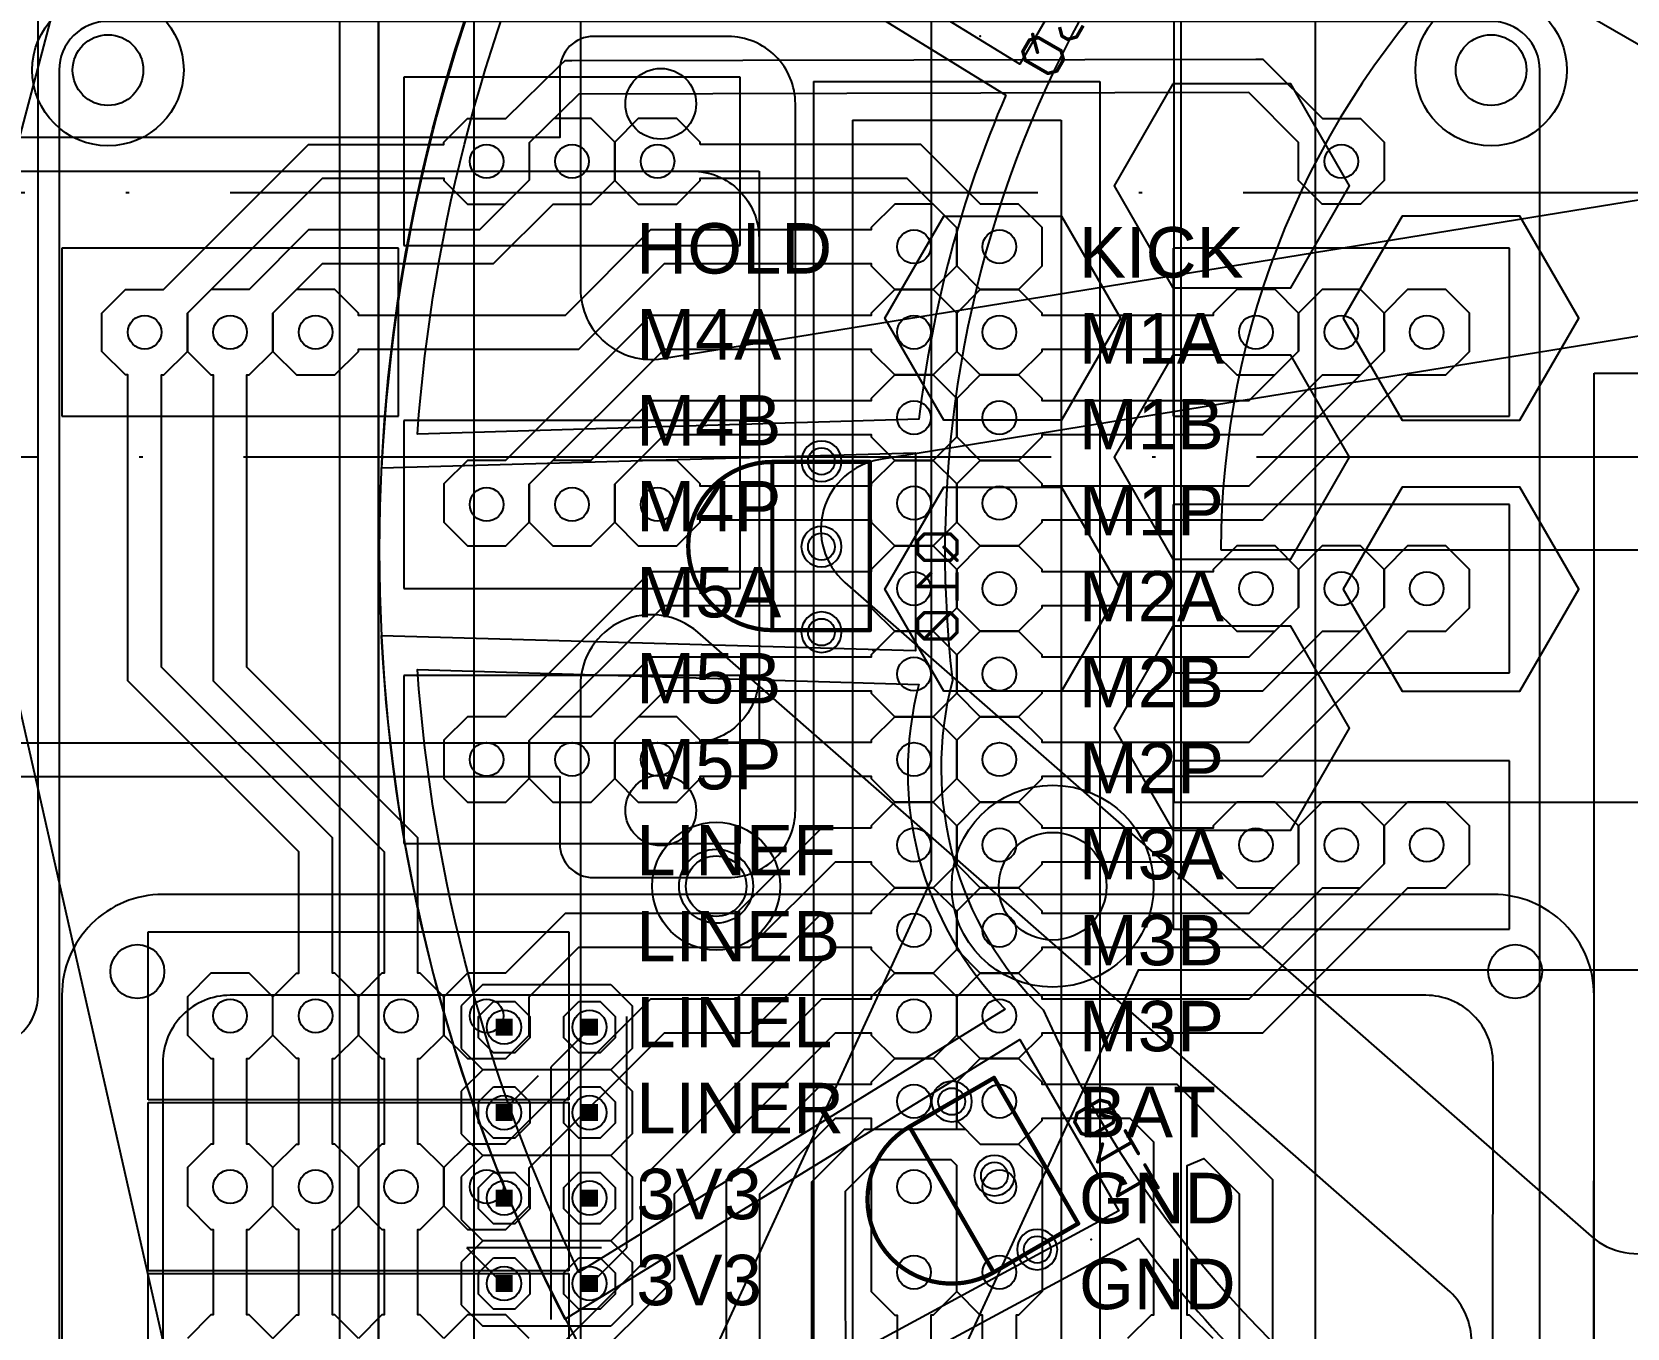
# Model space of a CAD drawing. Header units: inches. Extents: x 0 to 240, y 0 to 240.
# Drawn here: x 59.61 to 107.01, y 86.26 to 124.79 of the extents above; entities that cross this region are included whole.
import ezdxf

# ---------------------------------------------------------------- set-up
doc = ezdxf.new("R2010")
doc.units = ezdxf.units.IN
doc.header["$MEASUREMENT"] = 0
doc.linetypes.add('ACAD_ISO04W100', pattern=[30, 24, -3, 0, -3])
for name, color, linetype in [('Circuit', 30, 'Continuous'), ('Circuit注釈', 7, 'Continuous'), ('frame1', 7, 'Continuous'), ('frame2', 7, 'Continuous'), ('frame3', 7, 'Continuous'), ('frame4', 7, 'Continuous'), ('LineSensor', 4, 'Continuous'), ('Parts', 3, 'Continuous'), ('TopMarker', 7, 'Continuous')]:
    doc.layers.add(name, color=color, linetype=linetype)
doc.styles.get("Standard").update_dxf_attribs({"font": 'arial.ttf'})

# ---------------------------------------------------------------- blocks, each defined once
blk = doc.blocks.new('ROUNDP')
blk.add_circle((0, 0), 0.5)
blk = doc.blocks.new('OCTAGONP')
blk.add_lwpolyline([(-0.5, -0.2071), (-0.5, 0.2071), (-0.2071, 0.5), (0.2071, 0.5), (0.5, 0.2071), (0.5, -0.2071), (0.2071, -0.5), (-0.2071, -0.5)], close=True)
blk = doc.blocks.new('RECT')
blk.add_solid([(-0.5, -0.5), (0.5, -0.5), (-0.5, 0.5), (0.5, 0.5)])

msp = doc.modelspace()

# ---------------------------------------------------------------- linework, layer by layer
at = {"color": 1, "linetype": 'ACAD_ISO04W100'}
for p, q in [((240, 120), (0, 120)), ((120, 112.149), (0, 112.149))]:
    msp.add_line(p, q, dxfattribs=at)
for radius in [110, 102]:
    msp.add_circle((120, 120), radius, dxfattribs=at)
at = {"layer": 'Circuit'}
for p, q in [((69.908, 159.393), (69.908, 59.393)), ((69.908, 59.393), (69.908, 159.393)), ((69.908, 59.393), (69.908, 159.393)), ((73.003, 96.473), (72.368, 95.838)), ((73.003, 96.473), (76.813, 96.473)), ((76.813, 96.473), (77.448, 95.838)), ((72.368, 95.838), (72.368, 94.568)), ((77.448, 95.838), (77.448, 94.568)), ((77.283, 88.643), (77.283, 95.518)), ((76.158, 95.143), (75.033, 94.018)), ((76.158, 95.143), (76.178, 95.203)), ((72.368, 94.568), (73.003, 93.933)), ((77.448, 94.568), (76.813, 93.933)), ((73.003, 93.933), (72.368, 93.298)), ((76.813, 93.933), (73.003, 93.933)), ((75.033, 94.018), (75.033, 86.518)), ((76.813, 93.933), (77.448, 93.298)), ((73.658, 92.768), (74.658, 93.768)), ((72.368, 93.298), (72.368, 92.028)), ((77.448, 93.298), (77.448, 92.028)), ((73.658, 92.768), (73.638, 92.663)), ((76.283, 92.768), (76.178, 92.663)), ((72.368, 92.028), (73.003, 91.393)), ((77.448, 92.028), (76.813, 91.393)), ((73.003, 91.393), (72.368, 90.758)), ((76.813, 91.393), (73.003, 91.393)), ((76.813, 91.393), (77.448, 90.758)), ((72.368, 90.758), (72.368, 89.488)), ((77.448, 90.758), (77.448, 89.488)), ((76.283, 90.143), (76.178, 90.123)), ((76.283, 90.143), (76.408, 90.143)), ((72.368, 89.488), (73.003, 88.853)), ((77.448, 89.488), (76.813, 88.853)), ((73.003, 88.853), (72.368, 88.218)), ((73.533, 87.643), (72.533, 88.643)), ((76.533, 88.643), (72.533, 88.643)), ((76.813, 88.853), (73.003, 88.853)), ((76.283, 87.643), (77.283, 88.643)), ((76.813, 88.853), (77.448, 88.218)), ((72.368, 88.218), (72.368, 86.948)), ((77.448, 88.218), (77.448, 86.948)), ((73.533, 87.643), (73.638, 87.583)), ((73.658, 87.518), (73.638, 87.583)), ((76.283, 87.643), (76.178, 87.583)), ((72.368, 86.948), (73.003, 86.313)), ((77.448, 86.948), (76.813, 86.313)), ((76.813, 86.313), (73.003, 86.313))]:
    msp.add_line(p, q, dxfattribs=at)
for points in [[(119.94, 159.393, -1), (119.94, 59.393, -1)], [(94.94, 109.393), (144.94, 109.393, 0.414214), (119.94, 134.393, 0.414214)], [(59.794, 96.149), (59.794, 128.149, 0.414214), (58.294, 129.649), (22.794, 129.649, 0.414214), (21.294, 128.149), (21.294, 96.149, 0.414214), (22.794, 94.649), (58.294, 94.649, 0.414214)], [(104.418, 69.549), (104.418, 123.649, 0.414214), (102.968, 125.099), (61.868, 125.099, 0.414214), (60.418, 123.649), (60.418, 69.549, 0.414214), (61.868, 68.099), (102.968, 68.099, 0.414214)]]:
    msp.add_lwpolyline(points, format="xyb", close=True, dxfattribs=at)
for points in [[(66.768, 85.949), (67.468, 86.649), (67.538, 86.649), (67.538, 89.189), (67.468, 89.189), (66.768, 89.889), (66.768, 91.029), (67.468, 91.729), (67.538, 91.729), (67.538, 94.269), (67.468, 94.269), (66.768, 94.969), (66.768, 96.109), (67.468, 96.809), (67.538, 96.809), (67.538, 100.412), (62.458, 105.492), (62.458, 114.589), (62.388, 114.589), (61.688, 115.289), (61.688, 116.429), (62.388, 117.129), (63.521, 117.129), (67.831, 121.439), (71.848, 121.439), (71.848, 121.509), (72.548, 122.209), (73.695, 122.209), (75.307, 123.795), (75.451, 123.939), (75.657, 123.939), (95.977, 123.979), (96.185, 123.979), (97.955, 122.209), (99.088, 122.209), (99.788, 121.509), (99.788, 120.369), (99.088, 119.669), (97.948, 119.669), (97.248, 120.369), (97.248, 121.502), (95.771, 122.979), (75.863, 122.939), (74.388, 121.487), (74.388, 120.376), (72.911, 118.899), (67.831, 118.899), (66.061, 117.129), (64.935, 117.129)], [(71.848, 85.949), (71.148, 86.649), (71.078, 86.649), (71.078, 89.189), (71.148, 89.189), (71.848, 89.889), (71.848, 91.029), (71.148, 91.729), (71.078, 91.729), (71.078, 94.269), (71.148, 94.269), (71.848, 94.969), (71.848, 96.109), (71.148, 96.809), (71.078, 96.809), (71.078, 100.826), (65.998, 105.906), (65.998, 114.589), (66.068, 114.589), (66.768, 115.289), (66.768, 116.422), (68.245, 117.899), (73.325, 117.899), (75.095, 119.669), (76.228, 119.669), (76.928, 120.369), (76.928, 121.509), (76.228, 122.209), (75.121, 122.209)], [(69.308, 85.949), (68.608, 86.649), (68.538, 86.649), (68.538, 89.189), (68.608, 89.189), (69.308, 89.889), (69.308, 91.029), (68.608, 91.729), (68.538, 91.729), (68.538, 94.269), (68.608, 94.269), (69.308, 94.969), (69.308, 96.109), (68.608, 96.809), (68.538, 96.809), (68.538, 100.826), (63.458, 105.906), (63.458, 114.589), (63.528, 114.589), (64.228, 115.289), (64.228, 116.422), (68.245, 120.439), (71.848, 120.439), (71.848, 120.369), (72.548, 119.669), (73.681, 119.669)], [(86.381, 119.669), (85.248, 119.669), (84.548, 118.969), (84.548, 118.899), (77.991, 118.899), (75.451, 116.359), (69.308, 116.359), (69.308, 116.429), (68.608, 117.129), (67.475, 117.129)], [(66.768, 116.422), (66.768, 115.289), (67.468, 114.589), (68.608, 114.589), (69.308, 115.289), (69.308, 115.359), (75.865, 115.359), (78.405, 117.899), (84.548, 117.899), (84.548, 117.829), (85.248, 117.129), (86.388, 117.129), (87.088, 117.829), (87.088, 118.962)], [(97.248, 115.296), (97.248, 116.429), (96.548, 117.129), (95.408, 117.129), (94.708, 116.429), (94.708, 116.359), (89.628, 116.359), (89.628, 116.429), (88.928, 117.129), (87.788, 117.129), (87.088, 116.429), (87.088, 115.289), (87.788, 114.589), (88.928, 114.589), (89.628, 115.289), (89.628, 115.359), (94.708, 115.359), (94.708, 115.289), (95.408, 114.589), (96.541, 114.589)], [(99.788, 115.296), (99.788, 116.429), (99.088, 117.129), (97.948, 117.129), (97.248, 116.429), (97.248, 115.296), (95.771, 113.819), (89.628, 113.819), (89.628, 113.889), (88.928, 114.589), (87.788, 114.589), (87.088, 113.889), (87.088, 112.749), (87.788, 112.049), (88.928, 112.049), (89.628, 112.749), (89.628, 112.819), (96.185, 112.819), (97.955, 114.589), (99.081, 114.589)], [(64.228, 116.422), (64.228, 115.289), (64.928, 114.589), (64.998, 114.589), (64.998, 105.492), (70.078, 100.412), (70.078, 96.809), (70.008, 96.809), (69.308, 96.109), (69.308, 94.969), (70.008, 94.269), (70.078, 94.269), (70.078, 91.729), (70.008, 91.729), (69.308, 91.029), (69.308, 89.889), (70.008, 89.189), (70.078, 89.189), (70.078, 86.649), (70.008, 86.649), (69.308, 85.949)], [(74.388, 111.342), (74.388, 110.209), (75.088, 109.509), (76.228, 109.509), (76.928, 110.209), (76.928, 111.342), (78.405, 112.819), (84.548, 112.819), (84.548, 112.749), (85.248, 112.049), (86.388, 112.049), (87.088, 112.749), (87.088, 113.889), (86.388, 114.589), (85.248, 114.589), (84.548, 113.889), (84.548, 113.819), (77.991, 113.819), (76.221, 112.049), (75.095, 112.049)], [(106.03, 114.639), (133.97, 114.639)], [(106.03, 68.919), (106.03, 114.639)], [(76.928, 111.342), (76.928, 110.209), (77.628, 109.509), (78.768, 109.509), (79.468, 110.209), (79.468, 110.279), (84.548, 110.279), (84.548, 110.209), (85.248, 109.509), (86.388, 109.509), (87.088, 110.209), (87.088, 111.349), (86.388, 112.049), (85.248, 112.049), (84.548, 111.349), (84.548, 111.279), (79.468, 111.279), (79.468, 111.349), (78.768, 112.049), (77.635, 112.049)], [(97.248, 107.676), (97.248, 108.809), (96.548, 109.509), (95.408, 109.509), (94.708, 108.809), (94.708, 108.739), (89.628, 108.739), (89.628, 108.809), (88.928, 109.509), (87.788, 109.509), (87.088, 108.809), (87.088, 107.669), (87.788, 106.969), (88.928, 106.969), (89.628, 107.669), (89.628, 107.739), (94.708, 107.739), (94.708, 107.669), (95.408, 106.969), (96.541, 106.969)], [(99.788, 107.676), (99.788, 108.809), (99.088, 109.509), (97.948, 109.509), (97.248, 108.809), (97.248, 107.676), (95.771, 106.199), (89.628, 106.199), (89.628, 106.269), (88.928, 106.969), (87.788, 106.969), (87.088, 106.269), (87.088, 105.129), (87.788, 104.429), (88.928, 104.429), (89.628, 105.129), (89.628, 105.199), (96.185, 105.199), (97.955, 106.969), (99.081, 106.969)], [(74.388, 103.722), (74.388, 102.589), (75.088, 101.889), (76.228, 101.889), (76.928, 102.589), (76.928, 103.722), (78.405, 105.199), (84.548, 105.199), (84.548, 105.129), (85.248, 104.429), (86.388, 104.429), (87.088, 105.129), (87.088, 106.269), (86.388, 106.969), (85.248, 106.969), (84.548, 106.269), (84.548, 106.199), (77.991, 106.199), (76.221, 104.429), (75.095, 104.429)], [(76.928, 103.722), (76.928, 102.589), (77.628, 101.889), (78.768, 101.889), (79.468, 102.589), (79.468, 102.659), (84.548, 102.659), (84.548, 102.589), (85.248, 101.889), (86.388, 101.889), (87.088, 102.589), (87.088, 103.729), (86.388, 104.429), (85.248, 104.429), (84.548, 103.729), (84.548, 103.659), (79.468, 103.659), (79.468, 103.729), (78.768, 104.429), (77.635, 104.429)], [(97.248, 100.056), (97.248, 101.189), (96.548, 101.889), (95.408, 101.889), (94.708, 101.189), (94.708, 101.119), (89.628, 101.119), (89.628, 101.189), (88.928, 101.889), (87.788, 101.889), (87.088, 101.189), (87.088, 100.049), (87.788, 99.349), (88.928, 99.349), (89.628, 100.049), (89.628, 100.119), (94.708, 100.119), (94.708, 100.049), (95.408, 99.349), (96.541, 99.349)], [(99.788, 100.056), (99.788, 101.189), (99.088, 101.889), (97.948, 101.889), (97.248, 101.189), (97.248, 100.056), (95.771, 98.579), (89.628, 98.579), (89.628, 98.649), (88.928, 99.349), (87.788, 99.349), (87.088, 98.649), (87.088, 97.509), (87.788, 96.809), (88.928, 96.809), (89.628, 97.509), (89.628, 97.579), (96.185, 97.579), (97.955, 99.349), (99.081, 99.349)], [(66.768, 85.949), (66.068, 86.649), (65.998, 86.649), (65.998, 89.189), (66.068, 89.189), (66.768, 89.889), (66.768, 91.029), (66.068, 91.729), (65.998, 91.729), (65.998, 94.269), (66.068, 94.269), (66.768, 94.969), (66.768, 96.109), (66.068, 96.809), (65.998, 96.809), (64.928, 96.809), (64.228, 96.109), (64.228, 94.969), (64.928, 94.269), (64.998, 94.269), (64.998, 91.729), (64.928, 91.729), (64.228, 91.029), (64.228, 89.889), (64.928, 89.189), (64.998, 89.189), (64.998, 86.649), (64.928, 86.649), (64.228, 85.949)], [(75.865, 84.879), (78.698, 87.712), (78.698, 90.252), (83.485, 95.039), (84.548, 95.039), (84.548, 94.969), (85.248, 94.269), (86.388, 94.269), (87.088, 94.969), (87.088, 96.109), (86.388, 96.809), (85.248, 96.809), (84.548, 96.109), (84.548, 96.039), (83.071, 96.039), (77.698, 90.666), (77.698, 88.126), (75.451, 85.879)], [(87.088, 92.159), (87.088, 93.569), (86.388, 94.269), (85.248, 94.269), (84.548, 93.569), (84.548, 93.499), (83.071, 93.499), (80.238, 90.666), (80.238, 83.046), (77.991, 80.799), (74.388, 80.799), (74.388, 80.869), (73.688, 81.569), (72.548, 81.569), (71.848, 80.869), (71.848, 79.734)], [(96.478, 85.586), (96.478, 90.664), (93.642, 93.5), (89.628, 93.498), (89.628, 93.567), (88.928, 94.267), (87.788, 94.267), (87.088, 93.567), (87.088, 92.427), (87.788, 91.727), (88.928, 91.727), (89.628, 92.427), (89.628, 92.497), (92.238, 92.497), (92.938, 91.797), (92.938, 86.647), (92.868, 86.647), (92.168, 85.947)], [(72.553, 79.029), (73.688, 79.029), (74.388, 79.729), (74.388, 79.799), (78.405, 79.799), (81.238, 82.632), (81.238, 90.252), (83.485, 92.499), (84.548, 92.499), (84.548, 92.159)], [(87.356, 92.159), (84.342, 92.159), (82.778, 90.595), (82.778, 83.044)], [(87.788, 91.727), (88.928, 91.727), (89.628, 91.027), (89.628, 87.347), (88.928, 86.647), (88.858, 86.647), (88.858, 80.504)], [(87.858, 80.094), (87.858, 86.647), (87.788, 86.647), (87.088, 87.347), (87.088, 91.093), (86.922, 91.259), (84.714, 91.259), (83.778, 90.323), (83.782, 82.634)], [(84.548, 91.093), (84.548, 87.347), (85.248, 86.647), (85.318, 86.647), (85.32, 77.548)], [(94.708, 85.947), (94.008, 86.647), (93.938, 86.647), (93.938, 91.09), (94.433, 91.295), (95.478, 90.25), (95.478, 85.172)], [(87.088, 87.347), (86.388, 86.647), (86.318, 86.647), (86.318, 77.964)], [(74.388, 85.949), (73.688, 86.649), (72.548, 86.649), (71.848, 85.949)]]:
    msp.add_lwpolyline(points, dxfattribs=at)
for points in [[(79.468, 121.439), (79.468, 121.509), (78.768, 122.209), (77.628, 122.209), (76.928, 121.509), (76.928, 120.369), (77.628, 119.669), (78.768, 119.669), (79.468, 120.369), (79.468, 120.439), (85.611, 120.439), (87.088, 118.962), (87.088, 117.829), (87.788, 117.129), (88.928, 117.129), (89.628, 117.829), (89.628, 118.969), (88.928, 119.669), (87.795, 119.669), (86.025, 121.439)], [(74.388, 111.342), (78.405, 115.359), (84.548, 115.359), (84.548, 115.289), (85.248, 114.589), (86.388, 114.589), (87.088, 115.289), (87.088, 116.429), (86.388, 117.129), (85.248, 117.129), (84.548, 116.429), (84.548, 116.359), (77.991, 116.359), (73.681, 112.049), (72.548, 112.049), (71.848, 111.349), (71.848, 110.209), (72.548, 109.509), (73.688, 109.509), (74.388, 110.209)], [(99.788, 115.296), (95.771, 111.279), (89.628, 111.279), (89.628, 111.349), (88.928, 112.049), (87.788, 112.049), (87.088, 111.349), (87.088, 110.209), (87.788, 109.509), (88.928, 109.509), (89.628, 110.209), (89.628, 110.279), (96.185, 110.279), (100.495, 114.589), (101.628, 114.589), (102.328, 115.289), (102.328, 116.429), (101.628, 117.129), (100.488, 117.129), (99.788, 116.429)], [(74.388, 103.722), (78.405, 107.739), (84.548, 107.739), (84.548, 107.669), (85.248, 106.969), (86.388, 106.969), (87.088, 107.669), (87.088, 108.809), (86.388, 109.509), (85.248, 109.509), (84.548, 108.809), (84.548, 108.739), (77.991, 108.739), (73.681, 104.429), (72.548, 104.429), (71.848, 103.729), (71.848, 102.589), (72.548, 101.889), (73.688, 101.889), (74.388, 102.589)], [(99.788, 107.676), (95.771, 103.659), (89.628, 103.659), (89.628, 103.729), (88.928, 104.429), (87.788, 104.429), (87.088, 103.729), (87.088, 102.589), (87.788, 101.889), (88.928, 101.889), (89.628, 102.589), (89.628, 102.659), (96.185, 102.659), (100.495, 106.969), (101.628, 106.969), (102.328, 107.669), (102.328, 108.809), (101.628, 109.509), (100.488, 109.509), (99.788, 108.809)], [(84.548, 101.119), (83.071, 101.119), (80.531, 98.579), (75.451, 98.579), (73.681, 96.809), (72.548, 96.809), (71.848, 96.109), (71.848, 94.969), (72.548, 94.269), (73.688, 94.269), (74.388, 94.969), (74.388, 96.102), (75.865, 97.579), (80.945, 97.579), (83.485, 100.119), (84.548, 100.119), (84.548, 100.049), (85.248, 99.349), (86.388, 99.349), (87.088, 100.049), (87.088, 101.189), (86.388, 101.889), (85.248, 101.889), (84.548, 101.189)], [(99.788, 100.056), (95.771, 96.039), (89.628, 96.039), (89.628, 96.109), (88.928, 96.809), (87.788, 96.809), (87.088, 96.109), (87.088, 94.969), (87.788, 94.269), (88.928, 94.269), (89.628, 94.969), (89.628, 95.039), (96.185, 95.039), (100.495, 99.349), (101.628, 99.349), (102.328, 100.049), (102.328, 101.189), (101.628, 101.889), (100.488, 101.889), (99.788, 101.189)], [(74.388, 91.022), (78.405, 95.039), (80.945, 95.039), (83.485, 97.579), (84.548, 97.579), (84.548, 97.509), (85.248, 96.809), (86.388, 96.809), (87.088, 97.509), (87.088, 98.649), (86.388, 99.349), (85.248, 99.349), (84.548, 98.649), (84.548, 98.579), (83.071, 98.579), (80.531, 96.039), (77.991, 96.039), (73.681, 91.729), (72.548, 91.729), (71.848, 91.029), (71.848, 89.889), (72.548, 89.189), (73.688, 89.189), (74.388, 89.889)]]:
    msp.add_lwpolyline(points, close=True, dxfattribs=at)
for centre, radius in [((61.868, 123.649), 2.25), ((102.968, 123.649), 2.25), ((61.868, 123.649), 1.05), ((102.968, 123.649), 1.05), ((78.198, 120.939), 0.5), ((85.818, 118.399), 0.5), ((88.358, 118.399), 0.5), ((68.038, 115.859), 0.5), ((85.818, 115.859), 0.5), ((88.358, 115.859), 0.5), ((95.978, 115.859), 0.5), ((98.518, 115.859), 0.5), ((101.058, 115.859), 0.5), ((85.818, 113.319), 0.5), ((88.358, 113.319), 0.5), ((73.118, 110.739), 0.5), ((75.658, 110.739), 0.5), ((78.198, 110.739), 0.5), ((85.818, 110.779), 0.5), ((88.358, 110.779), 0.5), ((85.818, 108.239), 0.5), ((88.358, 108.239), 0.5), ((95.978, 108.239), 0.5), ((98.518, 108.239), 0.5), ((101.058, 108.239), 0.5), ((85.818, 105.699), 0.5), ((88.358, 105.699), 0.5), ((73.118, 103.159), 0.5), ((75.658, 103.159), 0.5), ((78.198, 103.159), 0.5), ((85.818, 103.159), 0.5), ((88.358, 103.159), 0.5), ((85.818, 100.619), 0.5), ((88.358, 100.619), 0.5), ((89.94, 99.393), 1.6), ((95.978, 100.619), 0.5), ((98.518, 100.619), 0.5), ((101.058, 100.619), 0.5), ((79.94, 99.393), 1.1), ((85.818, 98.079), 0.5), ((88.358, 98.079), 0.5), ((65.498, 95.539), 0.5), ((73.118, 95.539), 0.5), ((85.818, 95.539), 0.5), ((88.358, 95.539), 0.5), ((73.638, 95.203), 0.508), ((76.178, 95.203), 0.508), ((85.818, 92.999), 0.5), ((88.358, 92.999), 0.5), ((73.638, 92.663), 0.508), ((76.178, 92.663), 0.508), ((65.498, 90.459), 0.5), ((73.118, 90.459), 0.5), ((73.638, 90.123), 0.508), ((76.178, 90.123), 0.508), ((73.638, 87.583), 0.508), ((76.178, 87.583), 0.508)]:
    msp.add_circle(centre, radius, dxfattribs=at)
at = {"layer": 'Circuit', "color": 1}
for centre in [(73.118, 120.939), (98.518, 120.939), (62.958, 115.859), (68.038, 95.539), (68.038, 90.459), (85.818, 90.459), (85.818, 87.919)]:
    msp.add_circle(centre, 0.5, dxfattribs=at)
at = {"layer": 'Circuit', "color": 4}
for centre in [(75.658, 120.939), (65.498, 115.859), (70.578, 95.539), (70.578, 90.459), (88.358, 90.459), (88.358, 87.919)]:
    msp.add_circle(centre, 0.5, dxfattribs=at)
at = {"layer": 'Circuit', "linetype": 'Continuous'}
for centre, radius in [((89.94, 99.393), 1.6), ((79.94, 99.393), 1.1)]:
    msp.add_circle(centre, radius, dxfattribs=at)
at = {"layer": 'Circuit'}
msp.add_point((74.908, 91.393), dxfattribs=at)
at = {"layer": 'frame1'}
for points in [[(192.816, 195.649, -2.480883), (47.184, 195.649), (68.223, 195.649), (68.923, 194.949), (68.923, 186.349), (69.549, 185.336), (78.297, 180.962), (79.623, 180.649), (160.377, 180.649), (161.703, 180.962), (170.451, 185.336), (171.077, 186.349), (171.077, 194.949), (171.777, 195.649)], [(63.499, 71.141), (103.008, 71.141, 0.413953), (106.008, 74.138), (106.027, 96.146, 0.414475), (103.027, 99.149), (63.499, 99.149, 0.414214), (60.499, 96.149), (60.499, 74.141, 0.414214)], [(65.499, 74.141), (101.009, 74.141, 0.413953), (103.009, 76.139), (103.025, 94.147, 0.414475), (101.025, 96.149), (65.499, 96.149, 0.414214), (63.499, 94.149), (63.499, 76.141, 0.414214)]]:
    msp.add_lwpolyline(points, format="xyb", close=True, dxfattribs=at)
for points in [[(93.514, 123.242), (91.764, 120.211), (93.514, 117.18), (97.014, 117.18), (98.764, 120.211), (97.014, 123.242)], [(90.205, 119.311), (91.955, 116.28), (90.205, 113.249), (86.705, 113.249), (84.955, 116.28), (86.705, 119.311)], [(100.323, 119.311), (98.573, 116.28), (100.323, 113.249), (103.823, 113.249), (105.573, 116.28), (103.823, 119.311)], [(93.514, 115.18), (91.764, 112.149), (93.514, 109.118), (97.014, 109.118), (98.764, 112.149), (97.014, 115.18)], [(90.205, 111.249), (91.955, 108.218), (90.205, 105.187), (86.705, 105.187), (84.955, 108.218), (86.705, 111.249)], [(100.323, 111.249), (98.573, 108.218), (100.323, 105.187), (103.823, 105.187), (105.573, 108.218), (103.823, 111.249)], [(93.514, 107.118), (91.764, 104.087), (93.514, 101.056), (97.014, 101.056), (98.764, 104.087), (97.014, 107.118)]]:
    msp.add_lwpolyline(points, close=True, dxfattribs=at)
at = {"layer": 'frame1', "linetype": 'Continuous'}
msp.add_lwpolyline([(81.214, 118.649), (81.214, 105.649, -0.414214), (79.214, 103.649), (23.214, 103.649, -0.414214), (21.214, 105.649), (21.214, 118.649, -0.414214), (23.214, 120.649), (79.214, 120.649, -0.414214)], format="xyb", close=True, dxfattribs=at)
at = {"layer": 'frame1'}
for centre, radius in [((61.868, 123.649), 1.05), ((102.968, 123.649), 1.05), ((62.741, 96.856), 0.8), ((103.684, 96.856), 0.8)]:
    msp.add_circle(centre, radius, dxfattribs=at)
at = {"layer": 'frame1', "linetype": 'Continuous'}
for centre in [(78.294, 122.649), (78.294, 101.649)]:
    msp.add_circle(centre, 1.05, dxfattribs=at)
at = {"layer": 'frame2'}
for points in [[(192.816, 195.649, -2.480883), (47.184, 195.649), (68.223, 195.649), (68.923, 194.949), (68.923, 186.349), (69.549, 185.336), (78.297, 180.962), (79.623, 180.649), (160.377, 180.649), (161.703, 180.962), (170.451, 185.336), (171.077, 186.349), (171.077, 194.949), (171.777, 195.649)], [(65.661, 36.052, -0.289597), (20.86, 133.085, -0.534407), (23.843, 134.555), (23.653, 134.665, 0.414214), (43.46, 139.972), (51.697, 154.239, -0.414214), (54.429, 154.971), (67.747, 147.281, -0.267949), (68.747, 145.549), (68.747, 37.731, -0.594436)]]:
    msp.add_lwpolyline(points, format="xyb", close=True, dxfattribs=at)
for points in [[(73.824, 31.3, -0.279671), (72.747, 33.074), (72.747, 140.93, -0.57735), (75.747, 142.663), (92.747, 132.848, -0.267949), (93.747, 131.116), (93.747, 44.036, -0.285908), (92.63, 42.241, 0.282332), (84.528, 29.421, -0.530155), (81.763, 27.599, -0.021909), (73.824, 31.3, -0.032392)], [(97.747, 126.497, -0.57735), (100.747, 128.229), (109.901, 122.944, -0.131652), (110.633, 122.212), (117.232, 110.782, -0.131652), (117.5, 109.782), (117.5, 45.729, -0.414214), (115.5, 43.729), (99.747, 43.729, -0.414214), (97.747, 45.729), (97.747, 126.497)]]:
    msp.add_lwpolyline(points, format="xyb", dxfattribs=at)
at = {"layer": 'frame3'}
msp.add_lwpolyline([(16.342, 134.656, 0.339708), (80.317, 23.888), (80.929, 23.931), (82.277, 27.27), (82.539, 28.619), (82.539, 33.723), (81.906, 34.721, -0.011521), (77.987, 36.566), (76.686, 36.653), (70.104, 34.568), (69.079, 34.958, -0.253646), (20.377, 116.904), (20.444, 118.062), (25.668, 124.901), (26.15, 126.155, -0.011974), (26.522, 130.642), (25.972, 131.687), (21.55, 134.219), (20.25, 134.664), (16.685, 135.165)], format="xyb", close=True, dxfattribs=at)
at = {"layer": 'frame4'}
for points in [[(49.628, 190.313), (190.311, 190.313, -2.397779)], [(57.302, 114.31), (65.778, 146.375, -0.878465), (69.908, 145.839), (69.908, 76.396, -0.894282), (65.76, 75.931), (57.284, 113.309, -0.120945)], [(78.345, 115.077), (109.416, 120.13, 0.705181), (110.129, 124.021), (79.058, 141.96, 0.57735), (75.908, 140.141), (75.908, 117.15, 0.462261)], [(83.768, 108.424), (105.94, 88.99, 0.27385), (108.044, 88.596, -0.087595), (113.351, 89.533), (115.87, 89.533, 0.414214), (117.97, 91.633), (117.97, 114.999, 0.462261), (115.533, 117.072), (84.815, 112.076, 0.634174)], [(79.058, 52.725), (98.778, 64.109, 0.401106), (99.592, 66.895, -0.31296), (101.849, 84.423, 0.418593), (101.675, 87.409), (79.392, 106.941, 0.644677), (75.908, 105.361), (75.908, 54.543, 0.577332)]]:
    msp.add_lwpolyline(points, format="xyb", close=True, dxfattribs=at)
at = {"layer": 'LineSensor'}
msp.add_lwpolyline([(23.294, 102.649), (75.294, 102.649), (75.294, 100.649, 0.414214), (76.294, 99.649), (80.294, 99.649, 0.414214), (82.294, 101.649), (82.294, 122.649, 0.414214), (80.294, 124.649), (76.294, 124.649, 0.414214), (75.294, 123.649), (75.294, 121.649), (23.294, 121.649), (23.294, 123.649, 0.414214), (22.294, 124.649), (18.294, 124.649, 0.414214), (17.294, 123.649), (17.294, 100.649, 0.414214), (18.294, 99.649), (22.294, 99.649, 0.414214), (23.294, 100.649)], format="xyb", close=True, dxfattribs=at)
at = {"layer": 'LineSensor', "linetype": 'Continuous'}
msp.add_lwpolyline([(81.214, 120.649), (81.214, 103.649), (21.214, 103.649), (21.214, 120.649)], close=True, dxfattribs=at)
for centre in [(78.294, 122.649), (78.294, 101.649)]:
    msp.add_circle(centre, 1.05, dxfattribs=at)
at = {"layer": 'Parts'}
for p, q in [((70.658, 123.439), (70.658, 118.439)), ((80.658, 123.439), (70.658, 123.439)), ((80.658, 118.439), (80.658, 123.439)), ((82.838, 123.309), (82.838, 83.009)), ((82.838, 123.309), (91.338, 123.309)), ((91.338, 123.309), (91.338, 83.009)), ((83.988, 122.159), (83.988, 84.159)), ((83.988, 122.159), (90.188, 122.159)), ((90.188, 122.159), (90.188, 84.159)), ((60.498, 118.359), (60.498, 113.359)), ((70.498, 118.359), (60.498, 118.359)), ((70.498, 113.359), (70.498, 118.359)), ((70.658, 118.439), (80.658, 118.439)), ((93.518, 118.359), (93.518, 113.359)), ((103.518, 118.359), (93.518, 118.359)), ((103.518, 113.359), (103.518, 118.359)), ((60.498, 113.359), (70.498, 113.359)), ((93.518, 113.359), (103.518, 113.359)), ((70.658, 113.239), (70.658, 108.239)), ((80.658, 113.239), (70.658, 113.239)), ((80.658, 108.239), (80.658, 113.239)), ((93.518, 110.739), (93.518, 105.739)), ((103.518, 110.739), (93.518, 110.739)), ((103.518, 105.739), (103.518, 110.739)), ((70.658, 108.239), (80.658, 108.239)), ((93.518, 105.739), (103.518, 105.739)), ((70.658, 105.659), (70.658, 100.659)), ((80.658, 105.659), (70.658, 105.659)), ((80.658, 100.659), (80.658, 105.659)), ((93.518, 103.119), (93.518, 98.119)), ((103.518, 103.119), (93.518, 103.119)), ((103.518, 98.119), (103.518, 103.119)), ((70.658, 100.659), (80.658, 100.659)), ((63.058, 98.039), (75.558, 98.039)), ((63.058, 93.039), (63.058, 98.039)), ((75.558, 98.039), (75.558, 93.039)), ((93.518, 98.119), (103.518, 98.119)), ((75.558, 93.039), (63.058, 93.039)), ((63.058, 92.959), (75.558, 92.959)), ((63.058, 87.959), (63.058, 92.959)), ((75.558, 92.959), (75.558, 87.959)), ((75.558, 87.959), (63.058, 87.959)), ((63.058, 87.879), (75.558, 87.879)), ((63.058, 82.879), (63.058, 87.879)), ((75.558, 87.879), (75.558, 82.879))]:
    msp.add_line(p, q, dxfattribs=at)
at = {"layer": 'Parts', "linetype": 'Continuous'}
msp.add_line((93.54, 101.893), (93.54, 101.893), dxfattribs=at)
msp.add_lwpolyline([(168.136, 59.293), (165.217, 59.293, -0.468234), (163.25, 61.652, 0.153908), (163.1, 62.846), (147.487, 96.893), (92.477, 96.893), (76.562, 62.318), (76.562, 61.293, -0.414214), (74.562, 59.293), (71.574, 59.293, -0.414214), (69.574, 61.293), (69.574, 63.155), (86.34, 99.578), (86.34, 147.874), (72.545, 152.884), (71.808, 152.884, -0.414214), (69.808, 154.884), (69.808, 157.933, -0.414214), (71.808, 159.933), (73.073, 159.933), (119.695, 142.926), (166.158, 159.744)], format="xyb", dxfattribs=at)
msp.add_lwpolyline([(146.34, 101.893), (146.34, 101.893), (146.34, 145.285), (119.94, 135.393), (93.54, 145.272), (93.54, 101.893)], close=True, dxfattribs=at)
at = {"layer": 'Parts', "color": 60}
for points in [[(150.22, 95.716, 0.270337), (152.919, 105.505, 1.12268), (86.961, 105.505, 0.270337), (89.66, 95.716, 0.646816)], [(88.549, 122.904, 0.0733), (85.968, 113.27), (71.065, 112.83, -0.095443), (75.863, 130.736)], [(88.525, 95.742), (75.863, 87.924, -0.095443), (71.065, 105.83), (85.968, 105.39, 0.265014)], [(92.489, 88.932, 0.0733), (99.542, 81.879), (92.472, 68.753, -0.095443), (79.363, 81.862)]]:
    msp.add_lwpolyline(points, format="xyb", close=True, dxfattribs=at)
msp.add_lwpolyline([(91.902, 128.913), (88.962, 123.821), (75.429, 132.142, 0.10631), (70.001, 111.83), (85.867, 112.27), (85.867, 106.39), (69.987, 106.83, 0.10631), (75.441, 86.526), (88.962, 94.84), (91.902, 89.747), (77.929, 82.188, 0.10631), (92.805, 67.331), (100.357, 81.292), (105.449, 78.352), (97.128, 64.819, 0.10631), (117.44, 59.391)], format="xyb", dxfattribs=at)
at = {"layer": 'Parts'}
for points, const_width in [([(89.515, 124.615), (89.249, 124.544)], 0.102), ([(89.489, 124.18), (89.346, 124.713)], 0.102), ([(90.19, 124.226), (89.515, 124.615)], 0.102), ([(90.216, 124.661), (90.145, 124.927)], 0.102), ([(90.385, 124.563), (90.216, 124.661)], 0.102), ([(90.651, 124.634), (90.385, 124.563)], 0.102), ([(90.846, 124.972), (90.651, 124.634)], 0.102), ([(89.249, 124.544), (89.054, 124.206)], 0.102), ([(89.054, 124.206), (89.125, 123.94)], 0.102), ([(90.262, 123.959), (90.19, 124.226)], 0.102), ([(89.125, 123.94), (89.8, 123.55)], 0.102), ([(90.067, 123.622), (90.262, 123.959)], 0.102), ([(89.8, 123.55), (90.067, 123.622)], 0.102), ([(81.61, 112.003), (81.61, 107.003)], 0.127), ([(84.51, 112.003), (81.61, 112.003)], 0.127), ([(84.51, 107.003), (84.51, 112.003)], 0.127), ([(86.125, 109.86), (85.93, 109.665)], 0.102), ([(85.93, 109.665), (85.93, 109.275)], 0.102), ([(86.904, 109.86), (86.125, 109.86)], 0.102), ([(86.709, 109.47), (87.099, 109.08)], 0.102), ([(87.099, 109.665), (86.904, 109.86)], 0.102), ([(87.099, 109.275), (87.099, 109.665)], 0.102), ([(85.93, 109.275), (86.125, 109.08)], 0.102), ([(86.125, 109.08), (86.904, 109.08)], 0.102), ([(86.904, 109.08), (87.099, 109.275)], 0.102), ([(86.32, 108.691), (85.93, 108.301)], 0.102), ([(87.099, 108.691), (87.099, 107.911)], 0.102), ([(85.93, 108.301), (87.099, 108.301)], 0.102), ([(86.125, 107.521), (85.93, 107.326)], 0.102), ([(85.93, 107.326), (85.93, 106.937)], 0.102), ([(86.904, 107.521), (86.125, 107.521)], 0.102), ([(86.904, 107.521), (86.125, 106.742)], 0.102), ([(87.099, 107.326), (86.904, 107.521)], 0.102), ([(87.099, 106.937), (87.099, 107.326)], 0.102), ([(81.61, 107.003), (84.51, 107.003)], 0.127), ([(85.93, 106.937), (86.125, 106.742)], 0.102), ([(86.125, 106.742), (86.904, 106.742)], 0.102), ([(86.904, 106.742), (87.099, 106.937)], 0.102), ([(88.198, 93.695), (85.687, 92.245)], 0.127), ([(90.698, 89.365), (88.198, 93.695)], 0.127), ([(91.343, 93.037), (90.668, 92.647)], 0.102), ([(91.609, 92.966), (91.343, 93.037)], 0.102), ([(91.804, 92.628), (91.609, 92.966)], 0.102), ([(90.668, 92.647), (90.597, 92.381)], 0.102), ([(91.369, 92.602), (91.902, 92.459)], 0.102), ([(91.733, 92.362), (91.804, 92.628)], 0.102), ([(85.687, 92.245), (88.187, 87.915)], 0.127), ([(90.597, 92.381), (90.792, 92.043)], 0.102), ([(90.792, 92.043), (91.058, 91.972)], 0.102), ([(91.058, 91.972), (91.733, 92.362)], 0.102), ([(92.097, 92.122), (92.487, 91.446)], 0.102), ([(91.279, 91.199), (92.292, 91.784)], 0.102), ([(91.422, 91.732), (91.279, 91.199)], 0.102), ([(92.681, 91.109), (93.071, 90.434)], 0.102), ([(91.864, 90.187), (92.876, 90.771)], 0.102), ([(92.006, 90.719), (91.864, 90.187)], 0.102), ([(88.187, 87.915), (90.698, 89.365)], 0.127)]:
    msp.add_lwpolyline(points, dxfattribs=dict(at, const_width=const_width))
for points, const_width in [([(89.322, 124.706, -1), (89.371, 124.719)], 0.0508), ([(89.502, 124.593, -1), (89.528, 124.637)], 0.0508), ([(89.509, 124.64, -1), (89.522, 124.591)], 0.0508), ([(90.204, 124.639, -1), (90.229, 124.683)], 0.0508), ([(90.241, 124.667, -1), (90.192, 124.654)], 0.0508), ([(90.673, 124.622, -1), (90.629, 124.647)], 0.0508), ([(90.645, 124.659, -1), (90.658, 124.61)], 0.0508), ([(89.029, 124.2, -1), (89.079, 124.213)], 0.0508), ([(89.076, 124.194, -1), (89.032, 124.219)], 0.0508), ([(89.255, 124.519, -1), (89.242, 124.569)], 0.0508), ([(89.227, 124.557, -1), (89.271, 124.531)], 0.0508), ([(89.514, 124.187, -1), (89.464, 124.174)], 0.0508), ([(90.166, 124.219, -1), (90.215, 124.232)], 0.0508), ([(90.203, 124.248, -1), (90.178, 124.204)], 0.0508), ([(90.392, 124.539, -1), (90.379, 124.588)], 0.0508), ([(90.398, 124.585, -1), (90.372, 124.541)], 0.0508), ([(89.113, 123.918, -1), (89.138, 123.962)], 0.0508), ([(89.15, 123.947, -1), (89.101, 123.934)], 0.0508), ([(90.286, 123.966, -1), (90.237, 123.953)], 0.0508), ([(90.24, 123.972, -1), (90.284, 123.947)], 0.0508), ([(89.807, 123.526, -1), (89.794, 123.575)], 0.0508), ([(89.813, 123.572, -1), (89.788, 123.528)], 0.0508), ([(90.089, 123.609, -1), (90.045, 123.634)], 0.0508), ([(90.06, 123.646, -1), (90.073, 123.597)], 0.0508), ([(81.61, 107.003, -1), (81.61, 112.003)], 0.127), ([(81.578, 112.003, -1), (81.642, 112.003)], 0.0635), ([(81.61, 111.971, -1), (81.61, 112.034)], 0.0635), ([(81.61, 112.034, -1), (81.61, 111.971)], 0.0635), ([(84.478, 112.003, -1), (84.542, 112.003)], 0.0635), ([(84.51, 112.034, -1), (84.51, 111.971)], 0.0635), ([(85.904, 109.665, -1), (85.955, 109.665)], 0.0508), ([(85.948, 109.647, -1), (85.912, 109.683)], 0.0508), ([(86.125, 109.835, -1), (86.125, 109.885)], 0.0508), ([(86.107, 109.878, -1), (86.143, 109.842)], 0.0508), ([(86.691, 109.452, -1), (86.727, 109.488)], 0.0508), ([(86.886, 109.842, -1), (86.922, 109.878)], 0.0508), ([(86.904, 109.885, -1), (86.904, 109.835)], 0.0508), ([(87.074, 109.665, -1), (87.125, 109.665)], 0.0508), ([(87.117, 109.683, -1), (87.081, 109.647)], 0.0508), ([(85.912, 109.257, -1), (85.948, 109.293)], 0.0508), ([(85.955, 109.275, -1), (85.904, 109.275)], 0.0508), ([(86.125, 109.055, -1), (86.125, 109.106)], 0.0508), ([(86.143, 109.098, -1), (86.107, 109.062)], 0.0508), ([(86.922, 109.062, -1), (86.886, 109.098)], 0.0508), ([(86.904, 109.106, -1), (86.904, 109.055)], 0.0508), ([(87.125, 109.275, -1), (87.074, 109.275)], 0.0508), ([(87.081, 109.293, -1), (87.117, 109.257)], 0.0508), ([(87.117, 109.098, -1), (87.081, 109.062)], 0.0508), ([(86.302, 108.709, -1), (86.338, 108.673)], 0.0508), ([(87.074, 108.691, -1), (87.125, 108.691)], 0.0508), ([(85.93, 108.275, -1), (85.93, 108.326)], 0.0508), ([(85.948, 108.283, -1), (85.912, 108.319)], 0.0508), ([(87.099, 108.326, -1), (87.099, 108.275)], 0.0508), ([(87.125, 107.911, -1), (87.074, 107.911)], 0.0508), ([(85.904, 107.326, -1), (85.955, 107.326)], 0.0508), ([(85.948, 107.308, -1), (85.912, 107.344)], 0.0508), ([(86.125, 107.496, -1), (86.125, 107.547)], 0.0508), ([(86.107, 107.539, -1), (86.143, 107.503)], 0.0508), ([(86.886, 107.503, -1), (86.922, 107.539)], 0.0508), ([(86.886, 107.539, -1), (86.922, 107.503)], 0.0508), ([(86.904, 107.547, -1), (86.904, 107.496)], 0.0508), ([(87.074, 107.326, -1), (87.125, 107.326)], 0.0508), ([(87.117, 107.344, -1), (87.081, 107.308)], 0.0508), ([(81.61, 106.971, -1), (81.61, 107.034)], 0.0635), ([(81.642, 107.003, -1), (81.578, 107.003)], 0.0635), ([(81.61, 107.034, -1), (81.61, 106.971)], 0.0635), ([(84.542, 107.003, -1), (84.478, 107.003)], 0.0635), ([(84.51, 107.034, -1), (84.51, 106.971)], 0.0635), ([(85.912, 106.919, -1), (85.948, 106.955)], 0.0508), ([(85.955, 106.937, -1), (85.904, 106.937)], 0.0508), ([(86.125, 106.716, -1), (86.125, 106.767)], 0.0508), ([(86.143, 106.724, -1), (86.107, 106.76)], 0.0508), ([(86.143, 106.76, -1), (86.107, 106.724)], 0.0508), ([(86.922, 106.724, -1), (86.886, 106.76)], 0.0508), ([(86.904, 106.767, -1), (86.904, 106.716)], 0.0508), ([(87.125, 106.937, -1), (87.074, 106.937)], 0.0508), ([(87.081, 106.955, -1), (87.117, 106.919)], 0.0508), ([(88.171, 93.679, -1), (88.226, 93.711)], 0.0635), ([(88.183, 93.723, -1), (88.214, 93.668)], 0.0635), ([(91.337, 93.012, -1), (91.35, 93.061)], 0.0508), ([(91.331, 93.059, -1), (91.356, 93.015)], 0.0508), ([(91.587, 92.953, -1), (91.631, 92.978)], 0.0508), ([(91.616, 92.99, -1), (91.603, 92.941)], 0.0508), ([(90.681, 92.625, -1), (90.655, 92.669)], 0.0508), ([(90.644, 92.654, -1), (90.693, 92.64)], 0.0508), ([(91.363, 92.577, -1), (91.376, 92.626)], 0.0508), ([(91.78, 92.635, -1), (91.829, 92.621)], 0.0508), ([(91.826, 92.641, -1), (91.782, 92.615)], 0.0508), ([(91.908, 92.484, -1), (91.895, 92.435)], 0.0508), ([(88.187, 87.915, -1), (85.687, 92.245)], 0.127), ([(85.659, 92.229, -1), (85.714, 92.261)], 0.0635), ([(85.703, 92.218, -1), (85.671, 92.273)], 0.0635), ([(85.671, 92.273, -1), (85.703, 92.218)], 0.0635), ([(90.575, 92.368, -1), (90.619, 92.394)], 0.0508), ([(90.621, 92.374, -1), (90.572, 92.387)], 0.0508), ([(90.785, 92.019, -1), (90.798, 92.068)], 0.0508), ([(90.814, 92.056, -1), (90.77, 92.031)], 0.0508), ([(91.071, 91.95, -1), (91.045, 91.994)], 0.0508), ([(91.064, 91.996, -1), (91.051, 91.947)], 0.0508), ([(91.758, 92.355, -1), (91.709, 92.368)], 0.0508), ([(91.72, 92.384, -1), (91.746, 92.34)], 0.0508), ([(92.075, 92.109, -1), (92.119, 92.134)], 0.0508), ([(91.397, 91.738, -1), (91.446, 91.725)], 0.0508), ([(92.279, 91.806, -1), (92.304, 91.762)], 0.0508), ([(91.292, 91.177, -1), (91.266, 91.221)], 0.0508), ([(91.303, 91.193, -1), (91.254, 91.206)], 0.0508), ([(92.509, 91.459, -1), (92.465, 91.434)], 0.0508), ([(92.659, 91.096, -1), (92.703, 91.122)], 0.0508), ([(91.982, 90.726, -1), (92.031, 90.712)], 0.0508), ([(92.864, 90.793, -1), (92.889, 90.749)], 0.0508), ([(91.876, 90.165, -1), (91.851, 90.209)], 0.0508), ([(91.888, 90.18, -1), (91.839, 90.193)], 0.0508), ([(93.093, 90.446, -1), (93.049, 90.421)], 0.0508), ([(90.726, 89.381, -1), (90.671, 89.349)], 0.0635), ([(90.683, 89.393, -1), (90.714, 89.338)], 0.0635), ([(88.203, 87.888, -1), (88.171, 87.943)], 0.0635), ([(88.214, 87.931, -1), (88.159, 87.899)], 0.0635), ([(88.171, 87.943, -1), (88.203, 87.888)], 0.0635)]:
    msp.add_lwpolyline(points, format="xyb", dxfattribs=dict(at, const_width=const_width))
for centre, radius in [((73.118, 120.939), 0.5), ((75.658, 120.939), 0.5), ((78.198, 120.939), 0.5), ((85.818, 118.399), 0.5), ((88.358, 118.399), 0.5), ((62.958, 115.859), 0.5), ((65.498, 115.859), 0.5), ((68.038, 115.859), 0.5), ((85.818, 115.859), 0.5), ((88.358, 115.859), 0.5), ((95.978, 115.859), 0.5), ((98.518, 115.859), 0.5), ((101.058, 115.859), 0.5), ((85.818, 113.319), 0.5), ((88.358, 113.319), 0.5), ((83.07, 112.023), 0.4), ((73.118, 110.739), 0.5), ((75.658, 110.739), 0.5), ((78.198, 110.739), 0.5), ((85.818, 110.779), 0.5), ((88.358, 110.779), 0.5), ((83.07, 109.483), 0.4), ((85.818, 108.239), 0.5), ((88.358, 108.239), 0.5), ((95.978, 108.239), 0.5), ((98.518, 108.239), 0.5), ((101.058, 108.239), 0.5), ((83.07, 106.943), 0.4), ((85.818, 105.699), 0.5), ((88.358, 105.699), 0.5), ((73.118, 103.159), 0.5), ((75.658, 103.159), 0.5), ((78.198, 103.159), 0.5), ((85.818, 103.159), 0.5), ((88.358, 103.159), 0.5), ((85.818, 100.619), 0.5), ((88.358, 100.619), 0.5), ((95.978, 100.619), 0.5), ((98.518, 100.619), 0.5), ((101.058, 100.619), 0.5), ((85.818, 98.079), 0.5), ((88.358, 98.079), 0.5), ((65.498, 95.539), 0.5), ((68.038, 95.539), 0.5), ((70.578, 95.539), 0.5), ((73.118, 95.539), 0.5), ((85.818, 95.539), 0.5), ((88.358, 95.539), 0.5), ((85.818, 92.999), 0.5), ((86.941, 92.993), 0.4), ((88.358, 92.999), 0.5), ((88.211, 90.793), 0.4), ((65.498, 90.459), 0.5), ((68.038, 90.459), 0.5), ((70.578, 90.459), 0.5), ((73.118, 90.459), 0.5), ((85.818, 90.459), 0.5), ((88.358, 90.459), 0.5), ((89.481, 88.593), 0.4), ((85.818, 87.919), 0.5), ((88.358, 87.919), 0.5)]:
    msp.add_circle(centre, radius, dxfattribs=at)
at = {"layer": 'Parts', "linetype": 'Continuous'}
for radius in [3, 1.6]:
    msp.add_circle((89.94, 99.393), radius, dxfattribs=at)
at = {"layer": 'Parts', "color": 60}
for radius in [1.9, 0.9]:
    msp.add_circle((79.94, 99.393), radius, dxfattribs=at)
at = {"layer": 'Parts'}
for p in [(87.787, 124.654), (84.61, 106.403), (91.085, 88.896)]:
    msp.add_point(p, dxfattribs=at)
at = {"layer": 'TopMarker'}
msp.add_lwpolyline([(122.306, 123.079, -0.688952), (117.634, 123.079, -0.387064), (94.97, 147.969), (94.97, 169.769), (94.27, 170.469), (90.67, 170.469), (89.97, 171.169), (89.97, 174.269), (90.67, 174.969), (94.97, 174.969), (144.97, 174.969), (149.27, 174.969), (149.97, 174.269), (149.97, 171.169), (149.27, 170.469), (145.67, 170.469), (144.97, 169.769), (144.97, 147.969, -0.387064)], format="xyb", close=True, dxfattribs=at)

# ---------------------------------------------------------------- block references
at = {"layer": 'Circuit', "rotation": 270}
for name, p, xscale, yscale in [('OCTAGONP', (73.638, 95.203), 1.524, 1.524), ('OCTAGONP', (73.638, 95.203), 1.524, 1.524), ('OCTAGONP', (73.638, 95.203), 1.524, 1.524), ('OCTAGONP', (73.638, 95.203), 1.524, 1.524), ('OCTAGONP', (76.178, 95.203), 1.524, 1.524), ('OCTAGONP', (76.178, 95.203), 1.524, 1.524), ('OCTAGONP', (76.178, 95.203), 1.524, 1.524), ('OCTAGONP', (76.178, 95.203), 1.524, 1.524), ('RECT', (73.638, 95.203), 0.508, 0.508), ('RECT', (76.178, 95.203), 0.508, 0.508), ('OCTAGONP', (73.638, 92.663), 1.524, 1.524), ('OCTAGONP', (73.638, 92.663), 1.524, 1.524), ('OCTAGONP', (73.638, 92.663), 1.524, 1.524), ('OCTAGONP', (73.638, 92.663), 1.524, 1.524), ('OCTAGONP', (76.178, 92.663), 1.524, 1.524), ('OCTAGONP', (76.178, 92.663), 1.524, 1.524), ('OCTAGONP', (76.178, 92.663), 1.524, 1.524), ('OCTAGONP', (76.178, 92.663), 1.524, 1.524), ('RECT', (73.638, 92.663), 0.508, 0.508), ('RECT', (76.178, 92.663), 0.508, 0.508), ('OCTAGONP', (73.638, 90.123), 1.524, 1.524), ('OCTAGONP', (73.638, 90.123), 1.524, 1.524), ('OCTAGONP', (73.638, 90.123), 1.524, 1.524), ('OCTAGONP', (73.638, 90.123), 1.524, 1.524), ('OCTAGONP', (76.178, 90.123), 1.524, 1.524), ('OCTAGONP', (76.178, 90.123), 1.524, 1.524), ('OCTAGONP', (76.178, 90.123), 1.524, 1.524), ('OCTAGONP', (76.178, 90.123), 1.524, 1.524), ('RECT', (73.638, 90.123), 0.508, 0.508), ('RECT', (76.178, 90.123), 0.508, 0.508), ('OCTAGONP', (73.638, 87.583), 1.524, 1.524), ('OCTAGONP', (73.638, 87.583), 1.524, 1.524), ('OCTAGONP', (73.638, 87.583), 1.524, 1.524), ('OCTAGONP', (73.638, 87.583), 1.524, 1.524), ('OCTAGONP', (76.178, 87.583), 1.524, 1.524), ('OCTAGONP', (76.178, 87.583), 1.524, 1.524), ('OCTAGONP', (76.178, 87.583), 1.524, 1.524), ('OCTAGONP', (76.178, 87.583), 1.524, 1.524), ('RECT', (73.638, 87.583), 0.508, 0.508), ('RECT', (76.178, 87.583), 0.508, 0.508)]:
    msp.add_blockref(name, p, dxfattribs=dict(at, xscale=xscale, yscale=yscale))
at = {"layer": 'Parts', "xscale": -1.199999999999999, "yscale": 1.199999999999999}
for p, rotation in [((83.07, 112.023), 269.9999999999999), ((83.07, 112.023), 269.9999999999999), ((83.07, 112.023), 269.9999999999999), ((83.07, 112.023), 269.9999999999999), ((83.07, 109.483), 269.9999999999999), ((83.07, 109.483), 269.9999999999999), ((83.07, 109.483), 269.9999999999999), ((83.07, 109.483), 269.9999999999999), ((83.07, 106.943), 269.9999999999999), ((83.07, 106.943), 269.9999999999999), ((83.07, 106.943), 269.9999999999999), ((83.07, 106.943), 269.9999999999999), ((86.941, 92.993), 300), ((86.941, 92.993), 300), ((86.941, 92.993), 300), ((86.941, 92.993), 300), ((88.211, 90.793), 300), ((88.211, 90.793), 300), ((88.211, 90.793), 300), ((88.211, 90.793), 300), ((89.481, 88.593), 300), ((89.481, 88.593), 300), ((89.481, 88.593), 300), ((89.481, 88.593), 300)]:
    msp.add_blockref('ROUNDP', p, dxfattribs=dict(at, rotation=rotation))

# ---------------------------------------------------------------- texts
at = {"layer": 'Circuit注釈', "char_height": 1.5, "attachment_point": 1}
for s, heights, insert in [('HOLD', [0], (77.568, 119.102)), ('KICK', [0], (90.721, 118.983)), ('M4A', [0], (77.568, 116.546)), ('M1A', [0], (90.721, 116.428)), ('M4B', [0], (77.568, 113.991)), ('M1B', [1.5], (90.721, 113.873)), ('M4P', [0], (77.568, 111.436)), ('M1P', [0], (90.721, 111.317)), ('M5A', [0], (77.568, 108.881)), ('M2A', [0], (90.721, 108.762)), ('M5B', [0], (77.568, 106.325)), ('M2B', [0], (90.721, 106.207)), ('M5P', [0], (77.568, 103.77)), ('M2P', [0], (90.721, 103.652)), ('LINEF', [0], (77.568, 101.215)), ('M3A', [0], (90.721, 101.096)), ('LINEB', [0], (77.568, 98.66)), ('M3B', [0], (90.721, 98.541)), ('LINEL', [0], (77.568, 96.104)), ('M3P', [0], (90.721, 95.986)), ('LINER', [0], (77.568, 93.549)), ('BAT', [0], (90.721, 93.43)), ('3V3', [0], (77.568, 90.994)), ('GND', [0], (90.721, 90.875)), ('3V3', [0], (77.568, 88.438)), ('GND', [0], (90.721, 88.32))]:
    msp.add_mtext_dynamic_manual_height_columns(s, width=5.84445, gutter_width=1, heights=heights, dxfattribs=dict(at, insert=insert))

doc.saveas('drawing.dxf')
